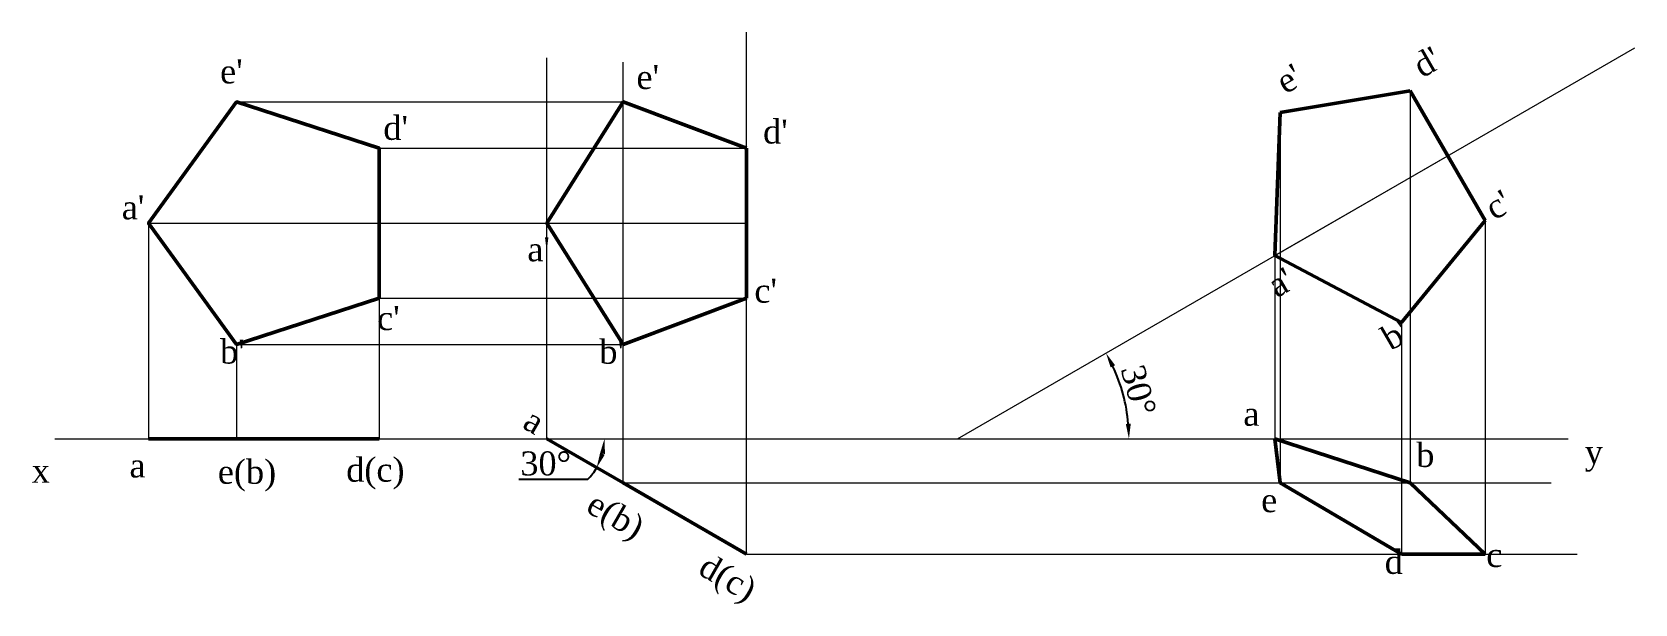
# Paper-space layout 'Layout21' of a CAD drawing. Header units: millimetres. Extents: x 9 to 277, y 61 to 156.
import ezdxf

# ---------------------------------------------------------------- set-up
doc = ezdxf.new("R2010")
doc.units = ezdxf.units.MM
for name, color, linetype, lineweight in [('PROJECTION LINE', 5, 'Continuous', 5), ('VISIBLE LINE', 250, 'Continuous', 50), ('XY LINE', 1, 'Continuous', 15)]:
    doc.layers.add(name, color=color, linetype=linetype, lineweight=lineweight)
doc.styles.get("Standard").update_dxf_attribs({"font": 'times.ttf', "height": 4})
doc.dimstyles.new('ISO-25', dxfattribs={"dimtxt": 4, "dimasz": 2.5, "dimexe": 1.25, "dimexo": 0.625, "dimtad": 1, "dimtoh": 1, "dimtxsty": 'Standard', "dimcen": 2.5, "dimadec": 0, "dimazin": 0, "dimtfac": 1, "dimtmove": 0, "dimatfit": 3, "dimfxl": 1, "dimarcsym": 0})

# ---------------------------------------------------------------- blocks, each defined once
blk = doc.blocks.new('*D87')
at = {"layer": 'Defpoints', "color": 0, "transparency": 16777216}
for p in [(276.67, 153.6), (191.84, 93.32), (13.1, 88.35), (163.66, 88.35), (265.52, 88.35)]:
    blk.add_point(p, dxfattribs=at)
at = {"layer": 'PROJECTION LINE', "color": 0, "lineweight": -2, "transparency": 16777216}
blk.add_arc((163.66, 88.35), 28.62, 5.007, 24.993, dxfattribs=at)
at = {"layer": 'PROJECTION LINE', "color": 0, "transparency": 16777216}
for points in [[(189.22, 100.25), (189.96, 100.63), (188.44, 102.66)], [(192.58, 90.86), (191.75, 90.83), (192.27, 88.35)]]:
    blk.add_solid(points, dxfattribs=at)
at = {"layer": 'PROJECTION LINE', "color": 0, "transparency": 16777216, "insert": (193.87, 96.44), "char_height": 4, "attachment_point": 5, "rotation": 285}
blk.add_mtext('30°', dxfattribs=at)
blk = doc.blocks.new('*D88')
at = {"layer": 'Defpoints', "color": 0, "transparency": 16777216}
for p in [(13.1, 88.35), (95.18, 88.35), (265.52, 88.35), (104.64, 86.68), (107.91, 81)]:
    blk.add_point(p, dxfattribs=at)
at = {"layer": 'PROJECTION LINE', "color": 0, "lineweight": -2, "transparency": 16777216}
blk.add_line((101.98, 81.56), (90.51, 81.56), dxfattribs=at)
for start, end in [(344.9506, 345.0494), (315.0494, 330)]:
    blk.add_arc((95.18, 88.35), 9.61, start, end, dxfattribs=at)
at = {"layer": 'PROJECTION LINE', "color": 0, "transparency": 16777216}
for points in [[(104.05, 85.92), (104.88, 85.82), (104.79, 88.35)], [(104.84, 85.69), (104.07, 86.01), (103.5, 83.54)]]:
    blk.add_solid(points, dxfattribs=at)
at = {"layer": 'PROJECTION LINE', "color": 0, "transparency": 16777216, "insert": (94.99, 84.22), "char_height": 4, "attachment_point": 5}
blk.add_mtext('30°', dxfattribs=at)

psp = doc.layouts.new('Layout21')

# ---------------------------------------------------------------- linework, layer by layer
at = {"layer": 'PROJECTION LINE'}
for p, q in [((128.498, 69.113), (128.498, 156.213)), ((163.655, 88.349), (276.672, 153.599)), ((95.181, 88.349), (95.181, 151.913)), ((107.907, 81.001), (107.907, 151.196)), ((43.439, 144.551), (107.907, 144.551)), ((239.197, 146.396), (239.197, 81.001)), ((217.501, 142.791), (217.501, 81.001)), ((67.215, 136.825), (128.498, 136.825)), ((216.593, 118.913), (245.447, 135.571)), ((28.744, 124.325), (28.744, 88.349)), ((28.744, 124.325), (95.181, 124.325)), ((95.181, 124.325), (128.498, 124.325)), ((251.697, 124.746), (251.697, 69.113)), ((216.593, 118.913), (216.593, 88.349)), ((67.215, 111.825), (67.215, 88.349)), ((67.215, 111.825), (128.498, 111.825)), ((237.727, 107.76), (237.727, 69.113)), ((43.439, 104.1), (43.439, 88.349)), ((43.439, 104.1), (107.907, 104.1)), ((107.907, 81.001), (262.691, 81.001)), ((128.498, 69.113), (267.06, 69.113))]:
    psp.add_line(p, q, dxfattribs=at)
at = {"layer": 'VISIBLE LINE'}
for p, q in [((95.181, 124.325), (107.907, 144.551)), ((107.907, 144.551), (128.498, 136.825)), ((217.501, 142.791), (239.197, 146.396)), ((239.197, 146.396), (251.697, 124.746)), ((239.197, 146.396), (245.447, 135.571)), ((216.593, 118.913), (217.501, 142.791)), ((128.498, 136.825), (128.498, 111.825)), ((128.498, 136.825), (128.498, 124.325)), ((245.447, 135.571), (251.697, 124.746)), ((107.907, 104.1), (95.181, 124.325)), ((128.498, 124.325), (128.498, 111.825)), ((251.697, 124.746), (237.727, 107.76)), ((237.727, 107.76), (216.593, 118.913)), ((128.498, 111.825), (107.907, 104.1)), ((28.744, 88.349), (43.439, 88.349)), ((43.439, 88.349), (67.215, 88.349)), ((95.181, 88.349), (107.907, 81.001)), ((239.197, 81.001), (216.593, 88.349)), ((216.593, 88.349), (217.501, 81.001)), ((107.907, 81.001), (128.498, 69.113)), ((217.501, 81.001), (237.727, 69.113)), ((251.697, 69.113), (239.197, 81.001)), ((237.727, 69.113), (251.697, 69.113))]:
    psp.add_line(p, q, dxfattribs=at)
psp.add_lwpolyline([(67.215, 111.825), (67.215, 136.825), (43.439, 144.551), (28.744, 124.325), (43.439, 104.1)], close=True, dxfattribs=at)
at = {"layer": 'XY LINE'}
psp.add_line((13.103, 88.349), (265.518, 88.349), dxfattribs=at)

# ---------------------------------------------------------------- texts
at = {"layer": 'PROJECTION LINE'}
for s, rotation, p in [("d'", 30, (241.185, 148.456)), ("e'", 30, (218.349, 145.773)), ("c'", 30, (253.201, 124.731)), ("a'", 30, (216.952, 111.783)), ("b'", 30, (235.906, 102.985)), ('a', 330, (90.913, 90.262)), ('e(b)', 330, (101.466, 76.301)), ('d(c)', 330, (120.184, 65.899))]:
    psp.add_text(s, height=4, rotation=rotation, dxfattribs=at).set_placement(p)
for s, p in [("e'", (40.684, 147.643)), ("e'", (110.132, 146.709)), ("d'", (67.915, 138.226)), ("d'", (131.25, 137.615)), ("a'", (24.275, 124.972)), ("a'", (91.927, 117.972)), ("c'", (129.794, 111.061)), ("c'", (66.868, 106.486)), ("b'", (40.684, 100.905)), ("b'", (103.942, 100.876)), ('a', (211.356, 90.519)), ('b', (240.2, 83.658)), ('a', (25.565, 81.898)), ('e(b)', (40.307, 80.846)), ('d(c)', (61.719, 81.197)), ('e', (214.332, 76.111)), ('d', (234.935, 65.819)), ('c', (251.875, 66.963))]:
    psp.add_text(s, height=4, dxfattribs=at).set_placement(p)
at = {"layer": 'XY LINE'}
for s, p in [('y', (268.311, 84.163)), ('x', (9.263, 81.024))]:
    psp.add_text(s, height=4, dxfattribs=at).set_placement(p)

# ---------------------------------------------------------------- dimensions: what is measured, and where the dimension line sits
at = {"layer": 'PROJECTION LINE'}
for base, line1, line2, picture, middle in [((191.838, 93.318), ((13.103, 88.349), (265.518, 88.349)), ((163.655, 88.349), (276.672, 153.599)), '*D87', (193.866, 96.444)), ((104.643, 86.68), ((95.181, 88.349), (107.907, 81.001)), ((13.103, 88.349), (265.518, 88.349)), '*D88', (94.994, 84.22))]:
    dim = psp.add_angular_dim_2l(base=base, line1=line1, line2=line2, dimstyle='ISO-25', dxfattribs=at)
    dim.commit()
    dim.dimension.update_dxf_attribs({"geometry": picture, "text_midpoint": middle})

doc.saveas('drawing.dxf')
